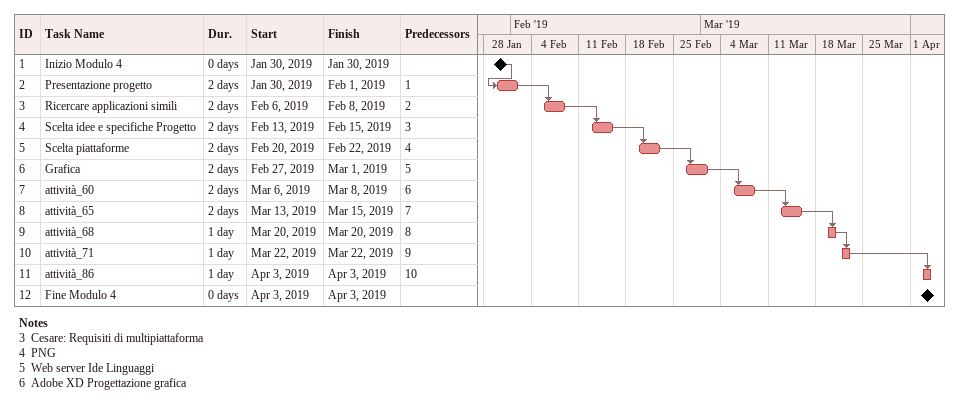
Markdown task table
| ID | Task | Duration | Start | Finish | Predecessors |
|---|---|---|---|---|---|
| 1 | Inizio Modulo 4 | 0d | 2019-01-30 | 2019-01-30 |  |
| 2 | Presentazione progetto | 2d | 2019-01-30 | 2019-02-01 | 1 |
| 3 | Ricercare applicazioni simili | 2d | 2019-02-06 | 2019-02-08 | 2 |
| 4 | Scelta idee e specifiche Progetto | 2d | 2019-02-13 | 2019-02-15 | 3 |
| 5 | Scelta piattaforme | 2d | 2019-02-20 | 2019-02-22 | 4 |
| 6 | Grafica | 2d | 2019-02-27 | 2019-03-01 | 5 |
| 7 | attività_60 | 2d | 2019-03-06 | 2019-03-08 | 6 |
| 8 | attività_65 | 2d | 2019-03-13 | 2019-03-15 | 7 |
| 9 | attività_68 | 1d | 2019-03-20 | 2019-03-20 | 8 |
| 10 | attività_71 | 1d | 2019-03-22 | 2019-03-22 | 9 |
| 11 | attività_86 | 1d | 2019-04-03 | 2019-04-03 | 10 |
| 12 | Fine Modulo 4 | 0d | 2019-04-03 | 2019-04-03 |  |

Notes
- 3: Cesare: Requisiti di multipiattaforma
- 4: PNG
- 5: Web server Ide Linguaggi
- 6: Adobe XD Progettazione grafica
